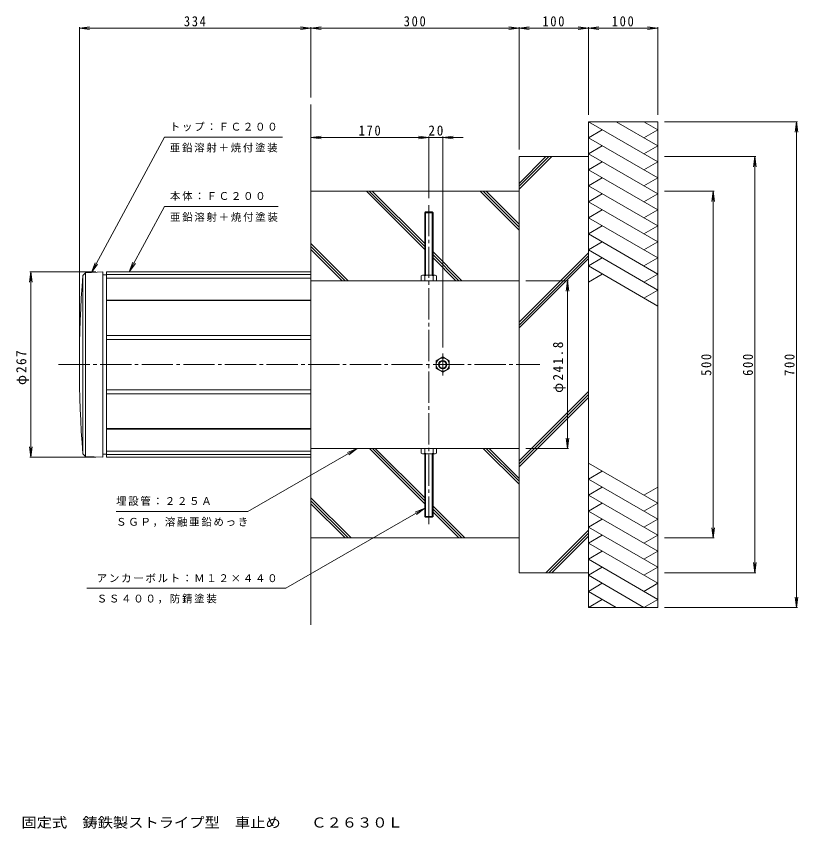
# Model space of a CAD drawing. Units: millimetres, scale not verified. Extents: x -425 to 702, y -674 to 498.
import ezdxf
from ezdxf.enums import TextEntityAlignment as Align

# ---------------------------------------------------------------- set-up
doc = ezdxf.new("R2010")
doc.units = ezdxf.units.MM
doc.header["$LTSCALE"] = 5
doc.linetypes.add('CHAIN2', pattern=[12, 9, -1, 1, -1])
for name, color, linetype, lineweight in [('0-0', 7, 'CHAIN2', 13), ('0-1', 4, 'Continuous', 13), ('0-2', 3, 'Continuous', 13), ('0-3', 2, 'Continuous', 13), ('0-4', 7, 'Continuous', 13), ('0-5', 6, 'Continuous', 13), ('0-F', 7, 'Continuous', 13)]:
    doc.layers.add(name, color=color, linetype=linetype, lineweight=lineweight)
doc.layers.add('F-5', color=2, linetype='Continuous')
doc.styles.add('ＭＳ ゴシック', font='')
doc.styles.get('ＭＳ ゴシック').set_extended_font_data('MS Gothic')

msp = doc.modelspace()

# ---------------------------------------------------------------- linework, layer by layer
at = {"layer": '0-0'}
for p, q in [((170, 225.338), (170, -234.662)), ((190, -20.612), (190, 11.288)), ((-364, -4.662), (330, -4.662))]:
    msp.add_line(p, q, dxfattribs=at)
at = {"layer": '0-1'}
for p, q in [((-300, 124.588), (-295, 124.588)), ((-295, 128.838), (-295, -138.162)), ((-295, 128.838), (0, 128.838)), ((-295, 125.012), (0, 125.012)), ((-295, 119.914), (0, 119.914)), ((0, 128.838), (0, -138.162)), ((-295, 88.257), (0, 88.257)), ((-295, 87.655), (0, 87.655)), ((-295, 37.366), (0, 37.366)), ((-295, 31.576), (0, 31.576)), ((-295, -40.9), (0, -40.9)), ((-295, -46.691), (0, -46.691)), ((-295, -96.979), (0, -96.979)), ((-295, -97.581), (0, -97.581)), ((-300, -133.912), (-295, -133.912)), ((-295, -129.239), (0, -129.239)), ((-295, -134.336), (0, -134.336)), ((-295, -138.162), (0, -138.162))]:
    msp.add_line(p, q, dxfattribs=at)
at = {"layer": '0-2'}
for p, q in [((-325, 127.838), (-329, 123.838)), ((-329, 123.838), (-329, -133.162)), ((-325, 127.838), (-300, 128.838)), ((-325, 127.838), (-325, -137.162)), ((-300, 128.838), (-300, -138.162)), ((-325, -137.162), (-329, -133.162)), ((-325, -137.162), (-300, -138.162))]:
    msp.add_line(p, q, dxfattribs=at)
msp.add_arc((1319.73, -4.662), 1653.73, 175.54344, 184.45656, dxfattribs=at)
at = {"layer": '0-3'}
for p, q in [((0, 116.238), (300, 116.238)), ((300, 116.238), (300, -125.562)), ((0, -125.562), (300, -125.562))]:
    msp.add_line(p, q, dxfattribs=at)
at = {"layer": '0-4'}
for p, q in [((164, 214.338), (165, 215.338)), ((164, 214.338), (164, 124.238)), ((164, 214.338), (176, 214.338)), ((165, 215.338), (165, 124.238)), ((175, 215.338), (176, 214.338)), ((176, 214.338), (176, 124.238)), ((159.05, 123.269), (160.728, 124.238)), ((159.05, 123.269), (159.05, 116.238)), ((179.272, 124.238), (160.728, 124.238)), ((164, 123.269), (164, 116.238)), ((176, 123.269), (176, 116.238)), ((180.95, 123.269), (179.272, 124.238)), ((180.95, 123.269), (180.95, 116.238)), ((159.05, 116.238), (180.95, 116.238)), ((190, 6.288), (180.5, 0.803)), ((180.5, 0.803), (180.5, -10.127)), ((190, -15.612), (180.5, -10.127)), ((190, -15.612), (199.5, -10.127)), ((159.05, -132.593), (159.05, -125.562)), ((164, -132.593), (164, -125.562)), ((176, -132.593), (176, -125.562)), ((180.95, -132.593), (180.95, -125.562)), ((159.05, -132.593), (160.728, -133.562)), ((179.272, -133.562), (160.728, -133.562)), ((164, -223.662), (164, -133.562)), ((165, -224.662), (165, -133.562)), ((175, -224.662), (175, -133.562)), ((176, -223.662), (176, -133.562)), ((180.95, -132.593), (179.272, -133.562)), ((164, -223.662), (165, -224.662)), ((164, -223.662), (176, -223.662)), ((165, -224.662), (175, -224.662)), ((175, -224.662), (176, -223.662))]:
    msp.add_line(p, q, dxfattribs=at)
for points in [[(165, 215.338), (175, 215.338), (175, 124.238)], [(190, 6.288), (199.5, 0.803), (199.5, -10.127)]]:
    msp.add_lwpolyline(points, dxfattribs=at)
for radius in [9.5, 6, 5]:
    msp.add_circle((190, -4.662), radius, dxfattribs=at)
for centre, radius, start, end in [((161.217, 119.878), 4.387, 50.61749, 96.39555), ((170, 106.238), 18.057, 70.59293, 109.40707), ((178.97, 119.248), 4.998, 86.53479, 126.45193), ((161.217, -129.203), 4.387, 263.60445, 309.38251), ((170, -115.562), 18.057, 250.59293, 289.40707), ((178.97, -128.573), 4.998, 233.54807, 273.46521)]:
    msp.add_arc(centre, radius, start, end, dxfattribs=at)
at = {"layer": '0-5'}
for p, q in [((0, 128.838), (0, 370.338)), ((500, 287.603), (400, 345.338)), ((400, 345.338), (500, 345.338)), ((400, -354.662), (400, 345.338)), ((500, 310.697), (440, 345.338)), ((500, -354.662), (500, 345.338)), ((400, 322.244), (420, 333.791)), ((500, 264.509), (400, 322.244)), ((400, 299.15), (420, 310.697)), ((500, 310.697), (480, 299.15)), ((300, 295.338), (400, 295.338)), ((300, 116.238), (300, 295.338)), ((338.753, 295.338), (300, 256.584)), ((342.996, 295.338), (300, 252.342)), ((347.239, 295.338), (300, 248.099)), ((500, 241.415), (400, 299.15)), ((400, 276.056), (420, 287.603)), ((500, 287.603), (480, 276.056)), ((500, 218.321), (400, 276.056)), ((400, 252.962), (420, 264.509)), ((500, 264.509), (480, 252.962)), ((500, 195.227), (400, 252.962)), ((0, 245.338), (300, 245.338)), ((79.912, 245.338), (164, 161.25)), ((84.155, 245.338), (164, 165.493)), ((88.398, 245.338), (164, 169.735)), ((243.961, 245.338), (300, 189.299)), ((248.204, 245.338), (300, 193.541)), ((252.446, 245.338), (300, 197.784)), ((400, 229.868), (420, 241.415)), ((500, 241.415), (480, 229.868)), ((500, 172.133), (400, 229.868)), ((400, 206.774), (420, 218.321)), ((500, 218.321), (480, 206.774)), ((500, 149.039), (400, 206.774)), ((400, 183.68), (420, 195.227)), ((500, 195.227), (480, 183.68)), ((500, 125.945), (400, 183.68)), ((0, 169.687), (53.449, 116.238)), ((0, 165.444), (49.206, 116.238)), ((500, 172.133), (480, 160.586)), ((0, 161.202), (44.964, 116.238)), ((176, 157.735), (217.498, 116.238)), ((176, 153.493), (213.255, 116.238)), ((400, 156.584), (300, 56.585)), ((400, 152.342), (300, 52.342)), ((176, 149.25), (209.012, 116.238)), ((400, 148.099), (300, 48.099)), ((400, 137.492), (420, 149.039)), ((500, 149.039), (480, 137.492)), ((500, 79.757), (400, 137.492)), ((400, 114.398), (420, 125.945)), ((480, 114.398), (500, 125.945)), ((500, 102.851), (480, 91.304)), ((400, -43.416), (300, -143.415)), ((400, -47.658), (300, -147.658)), ((400, -51.901), (300, -151.901)), ((84.328, -125.562), (164, -205.235)), ((88.571, -125.562), (164, -200.992)), ((92.813, -125.562), (164, -196.749)), ((248.377, -125.562), (300, -177.186)), ((252.619, -125.562), (300, -172.943)), ((256.862, -125.562), (300, -168.701)), ((300, -304.662), (300, -125.562)), ((0, -138.162), (0, -379.662)), ((500, -204.551), (400, -146.816)), ((400, -169.91), (420, -158.363)), ((500, -227.645), (400, -169.91)), ((400, -193.004), (420, -181.457)), ((500, -181.457), (480, -193.004)), ((0, -196.798), (57.864, -254.662)), ((500, -250.739), (400, -193.004)), ((0, -201.04), (53.622, -254.662)), ((0, -205.283), (49.379, -254.662)), ((176, -208.749), (221.913, -254.662)), ((400, -216.098), (420, -204.551)), ((500, -204.551), (480, -216.098)), ((176, -212.992), (217.67, -254.662)), ((176, -217.234), (213.428, -254.662)), ((500, -273.833), (400, -216.098)), ((400, -239.192), (420, -227.645)), ((480, -239.192), (500, -227.645)), ((400, -243.415), (338.753, -304.662)), ((500, -296.927), (400, -239.192)), ((0, -254.662), (300, -254.662)), ((400, -247.658), (342.996, -304.662)), ((400, -251.901), (347.238, -304.662)), ((400, -262.286), (420, -250.739)), ((500, -250.739), (480, -262.286)), ((500, -320.021), (400, -262.286)), ((400, -285.38), (420, -273.833)), ((500, -273.833), (480, -285.38)), ((500, -343.115), (400, -285.38)), ((400, -308.474), (420, -296.927)), ((500, -296.927), (480, -308.474)), ((300, -304.662), (400, -304.662)), ((480, -354.662), (400, -308.474)), ((400, -331.568), (420, -320.021)), ((500, -320.021), (480, -331.568)), ((440, -354.662), (400, -331.568)), ((400, -354.662), (420, -343.115)), ((500, -343.115), (480, -354.662)), ((400, -354.662), (500, -354.662))]:
    msp.add_line(p, q, dxfattribs=at)
for points in [[(480, 322.244), (500, 333.791), (480, 345.338)], [(500, 102.851), (400, 160.586), (420, 172.133)]]:
    msp.add_lwpolyline(points, dxfattribs=at)
at = {"layer": '0-F'}
for p, q in [((-334, 480.338), (-319.128, 482.296)), ((-334, 5.338), (-334, 481.838)), ((-334, 480.338), (500, 480.338)), ((-334, 480.338), (-319.128, 478.38)), ((-14.872, 478.38), (14.872, 482.296)), ((-14.872, 482.296), (14.872, 478.38)), ((0, 380.338), (0, 481.838)), ((314.872, 478.38), (285.128, 482.296)), ((314.872, 482.296), (285.128, 478.38)), ((300, 305.338), (300, 481.838)), ((414.872, 478.38), (385.128, 482.296)), ((414.872, 482.296), (385.128, 478.38)), ((400, 355.338), (400, 481.838)), ((500, 480.338), (485.128, 482.296)), ((500, 480.338), (485.128, 478.38)), ((500, 355.338), (500, 481.838)), ((510, 345.338), (701.5, 345.338)), ((700, 345.338), (698.042, 330.466)), ((700, 345.338), (701.958, 330.466)), ((700, -354.662), (700, 345.338)), ((-211.343, 323.452), (-316.491, 128.178)), ((-211.343, 323.452), (-40.942, 323.452)), ((0, 322.838), (14.872, 324.796)), ((0, 322.838), (219.328, 322.838)), ((0, 322.838), (14.872, 320.88)), ((170, 322.838), (155.128, 324.796)), ((170, 322.838), (155.128, 320.88)), ((170, 235.338), (170, 324.338)), ((190, 322.838), (204.872, 324.796)), ((190, 20.141), (190, 324.338)), ((190, 322.838), (204.872, 320.88)), ((510, 295.338), (641.5, 295.338)), ((640, 295.338), (638.042, 280.466)), ((640, 295.338), (641.958, 280.466)), ((640, -304.662), (640, 295.338)), ((510, 245.338), (581.5, 245.338)), ((580, 245.338), (578.042, 230.466)), ((580, 245.338), (581.958, 230.466)), ((580, -254.662), (580, 245.338)), ((-211.087, 223.452), (-47.46, 223.452)), ((-316.491, 128.178), (-311.164, 142.2)), ((-262.034, 128.838), (-253.259, 141.004)), ((-316.491, 128.178), (-307.716, 140.344)), ((-404, 128.838), (-405.958, 113.966)), ((-310, 128.838), (-405.5, 128.838)), ((-404, 128.838), (-402.042, 113.966)), ((-404, -138.162), (-404, 128.838)), ((310, 116.238), (371.5, 116.238)), ((370, 116.238), (368.042, 101.366)), ((370, 116.238), (371.958, 101.366)), ((370, -125.562), (370, 116.238)), ((370, -125.562), (368.042, -110.69)), ((370, -125.562), (371.958, -110.69)), ((-404, -138.162), (-405.958, -123.291)), ((-404, -138.162), (-402.042, -123.291)), ((66.386, -125.562), (52.527, -131.298)), ((310, -125.562), (371.5, -125.562)), ((-310, -138.162), (-405.5, -138.162)), ((-280.996, -216.36), (-90.996, -216.36)), ((164, -211.507), (150.14, -217.243)), ((580, -254.662), (578.042, -239.79)), ((580, -254.662), (581.958, -239.79)), ((510, -254.662), (581.5, -254.662)), ((640, -304.662), (638.042, -289.79)), ((640, -304.662), (641.958, -289.79)), ((510, -304.662), (641.5, -304.662)), ((-323.432, -327.003), (-36.193, -327.003)), ((700, -354.662), (698.042, -339.79)), ((700, -354.662), (701.958, -339.79)), ((510, -354.662), (701.5, -354.662))]:
    msp.add_line(p, q, dxfattribs=at)
for points in [[(-211.087, 223.452), (-262.034, 128.838), (-256.707, 142.86)], [(-90.996, -216.36), (66.386, -125.562), (54.483, -134.69)], [(-36.193, -327.003), (164, -211.507), (152.097, -220.635)]]:
    msp.add_lwpolyline(points, dxfattribs=at)

# ---------------------------------------------------------------- texts
at = {"layer": '0-F', "color": 2, "char_height": 14.66, "attachment_point": 7, "style": 'ＭＳ ゴシック'}
for s, insert in [('\\T1.27;\\W0.9;334', (-183.25, 482.838)), ('\\T1.27;\\W0.9;300', (133.75, 482.838)), ('\\T1.27;\\W0.9;100', (333.75, 482.838)), ('\\T1.27;\\W0.9;100', (433.75, 482.838)), ('\\T1.27;\\W0.9;170', (68.75, 325.338)), ('\\T1.27;\\W0.95;20', (169.375, 325.338))]:
    msp.add_mtext(s, dxfattribs=dict(at, insert=insert))
at = {"layer": '0-F', "char_height": 11, "attachment_point": 7, "style": 'ＭＳ ゴシック'}
for s, insert in [('\\T1.17;トップ：ＦＣ２００', (-203.501, 331.56)), ('\\T1.17;亜鉛溶射＋焼付塗装', (-203.501, 301.167)), ('\\T1.17;本体：ＦＣ２００', (-203.245, 231.56)), ('\\T1.17;亜鉛溶射＋焼付塗装', (-203.245, 201.167)), ('\\T1.17;埋設管：２２５Ａ', (-280.996, -208.252)), ('\\T1.17;ＳＧＰ，溶融亜鉛めっき', (-280.996, -238.645)), ('\\T1.17;アンカーボルト：Ｍ１２×４４０', (-308.891, -318.895)), ('\\T1.17;ＳＳ４００，防錆塗装', (-308.891, -349.288))]:
    msp.add_mtext(s, dxfattribs=dict(at, insert=insert))
at = {"layer": '0-F', "color": 2, "char_height": 14.66, "attachment_point": 7, "rotation": 90, "style": 'ＭＳ ゴシック'}
for s, insert in [('\\T1.23;\\W0.95;φ241.8', (367.5, -45.407)), ('\\T1.21;\\W0.95;φ267', (-406.5, -34.108)), ('\\T1.27;\\W0.9;500', (577.5, -20.912)), ('\\T1.27;\\W0.9;600', (637.5, -20.912)), ('\\T1.27;\\W0.9;700', (697.5, -20.912))]:
    msp.add_mtext(s, dxfattribs=dict(at, insert=insert))
at = {"layer": 'F-5', "style": 'ＭＳ ゴシック', "width": 1.1}
msp.add_text('固定式\u3000鋳鉄製ストライプ型\u3000車止め\u3000\u3000Ｃ２６３０Ｌ', height=14.66, dxfattribs=at).set_placement((-417.5, -676.554), align=Align.BOTTOM_LEFT)

doc.saveas('drawing.dxf')
